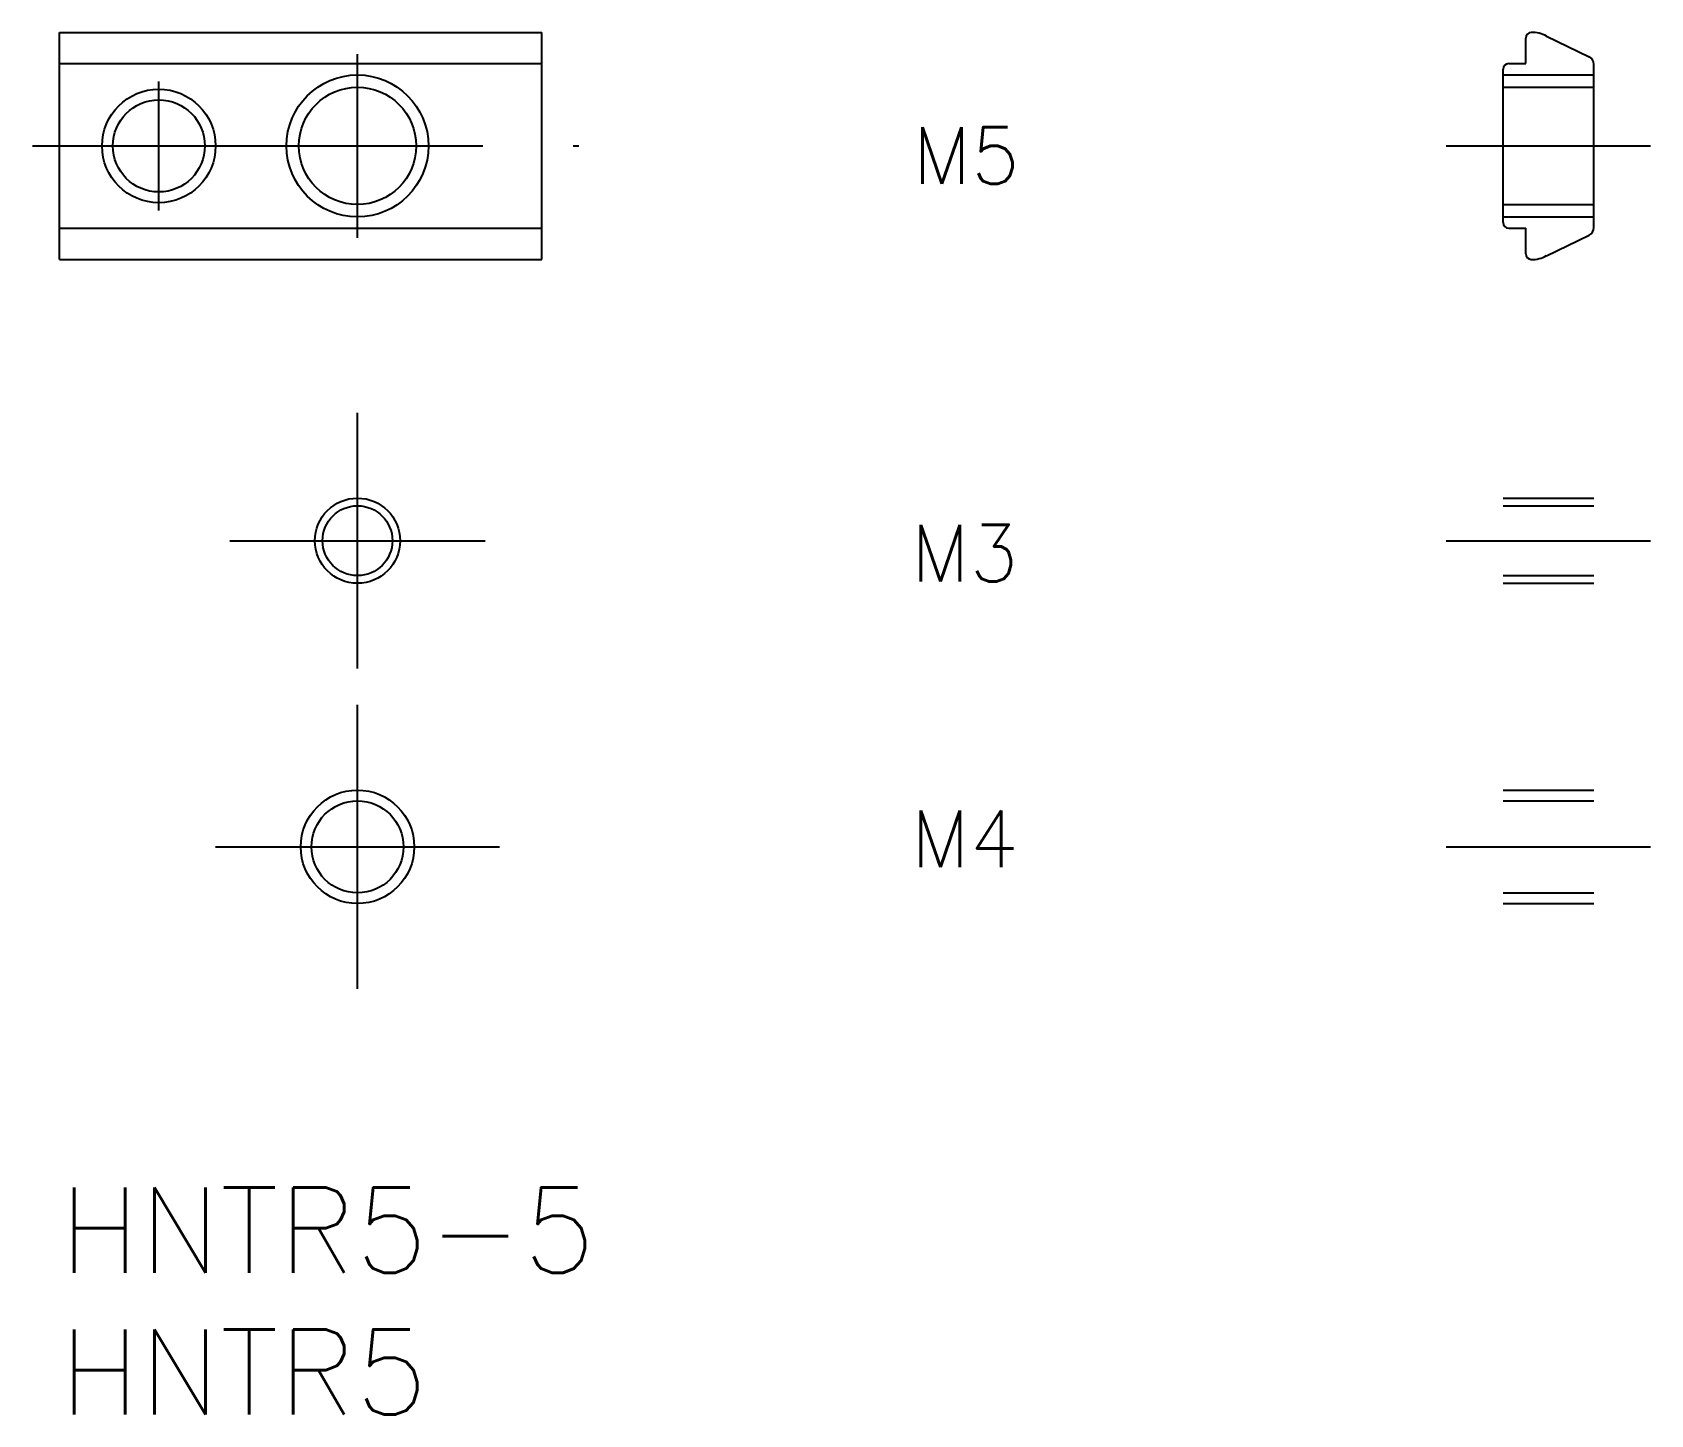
# Model space of a CAD drawing. Extents: x -1 to 56.1, y -8 to 40.7.
import ezdxf

# ---------------------------------------------------------------- set-up
doc = ezdxf.new("R2010")
doc.units = 0
doc.header["$LTSCALE"] = 0.5
doc.linetypes.add('CENTER', pattern=[50.8, 31.75, -6.35, 6.35, -6.35])
doc.linetypes.add('DASHED', pattern=[19.05, 12.7, -6.35])
for name, color, linetype in [('MSM_CENTER', 1, 'CENTER'), ('MSM_CONTINUOUS', 7, 'CONTINUOUS'), ('MSM_DASHED', 4, 'DASHED'), ('MSM_NARROW', 5, 'CONTINUOUS'), ('MSM_PART_NUMBER', 7, 'CONTINUOUS')]:
    doc.layers.add(name, color=color, linetype=linetype)
doc.styles.get("Standard").update_dxf_attribs({"font": 'txt.shx', "height": 3, "bigfont": 'bigfont.shx'})

# ---------------------------------------------------------------- blocks, each defined once
blk = doc.blocks.new('*U3')
at = {"layer": 'MSM_PART_NUMBER'}
blk.add_text('HNTR5-5', height=3, dxfattribs=at).set_placement((0, -3))
blk = doc.blocks.new('*U4')
at = {"layer": 'MSM_PART_NUMBER'}
blk.add_text('HNTR5', height=3, dxfattribs=at).set_placement((0, -8))

msp = doc.modelspace()

# ---------------------------------------------------------------- linework, layer by layer
at = {"layer": 'MSM_CENTER'}
for p, q in [((10.5, 33.455), (10.5, 39.924)), ((3.5, 34.42), (3.5, 38.959)), ((-0.956, 36.69), (18.304, 36.69)), ((48.865, 36.69), (56.065, 36.69)), ((10.5, 18.284), (10.5, 27.284)), ((6, 22.784), (15, 22.784)), ((48.865, 22.784), (56.065, 22.784)), ((10.5, 7), (10.5, 17)), ((5.5, 12), (15.5, 12)), ((48.865, 12), (56.065, 12))]:
    msp.add_line(p, q, dxfattribs=at)
at = {"layer": 'MSM_CONTINUOUS'}
for p, q in [((0, 40.69), (17, 40.69)), ((0, 32.69), (0, 40.69)), ((4.25, 40.69), (4.25, 40.69)), ((17, 32.69), (17, 40.69)), ((51.665, 39.59), (51.665, 40.489)), ((52.398, 40.555), (53.895, 39.834)), ((0, 39.59), (17, 39.59)), ((50.865, 33.99), (50.865, 39.39)), ((51.067, 39.59), (51.665, 39.59)), ((54.065, 33.816), (54.065, 39.564)), ((0, 33.79), (17, 33.79)), ((51.066, 33.79), (51.665, 33.79)), ((51.665, 32.89), (51.665, 33.79)), ((52.398, 32.824), (53.895, 33.545)), ((0, 32.69), (17, 32.69))]:
    msp.add_line(p, q, dxfattribs=at)
for centre, radius in [((3.5, 36.69), 1.621), ((10.5, 36.69), 2.067), ((10.5, 22.784), 1.23), ((10.5, 12), 1.621)]:
    msp.add_circle(centre, radius, dxfattribs=at)
for centre, radius, start, end in [((51.865, 40.489), 0.2, 92.2502, 180), ((51.897, 39.69), 1, 59.9314, 92.2502), ((51.065, 39.39), 0.2, 90, 180), ((53.765, 39.564), 0.3, 0, 64.2959), ((51.065, 33.99), 0.2, 180, 270), ((53.765, 33.816), 0.3, 295.7041, 0), ((51.865, 32.89), 0.2, 180, 267.7498), ((51.897, 33.69), 1, 267.7498, 300.0686)]:
    msp.add_arc(centre, radius, start, end, dxfattribs=at)
at = {"layer": 'MSM_DASHED'}
for p, q in [((50.865, 39.19), (54.065, 39.19)), ((50.865, 38.757), (54.065, 38.757)), ((50.865, 34.623), (54.065, 34.623)), ((50.865, 34.19), (54.065, 34.19)), ((50.865, 24.284), (54.065, 24.284)), ((50.865, 24.014), (54.065, 24.014)), ((50.865, 21.555), (54.065, 21.555)), ((50.865, 21.284), (54.065, 21.284)), ((50.865, 14), (54.065, 14)), ((50.865, 13.621), (54.065, 13.621)), ((50.865, 10.379), (54.065, 10.379)), ((50.865, 10), (54.065, 10))]:
    msp.add_line(p, q, dxfattribs=at)
at = {"layer": 'MSM_NARROW'}
for centre, radius in [((10.5, 36.69), 2.5), ((3.5, 36.69), 2), ((10.5, 22.784), 1.5), ((10.5, 12), 2)]:
    msp.add_circle(centre, radius, dxfattribs=at)

# ---------------------------------------------------------------- block references
at = {"layer": 'MSM_CONTINUOUS'}
for name in ['*U3', '*U4']:
    msp.add_blockref(name, (0, 0), dxfattribs=at)

# ---------------------------------------------------------------- texts
for s, p in [('M5', (30.063, 35.355)), ('M3', (30.012, 21.346)), ('M4', (30.012, 11.281))]:
    msp.add_text(s, height=2, dxfattribs=at).set_placement(p)

doc.saveas('drawing.dxf')
